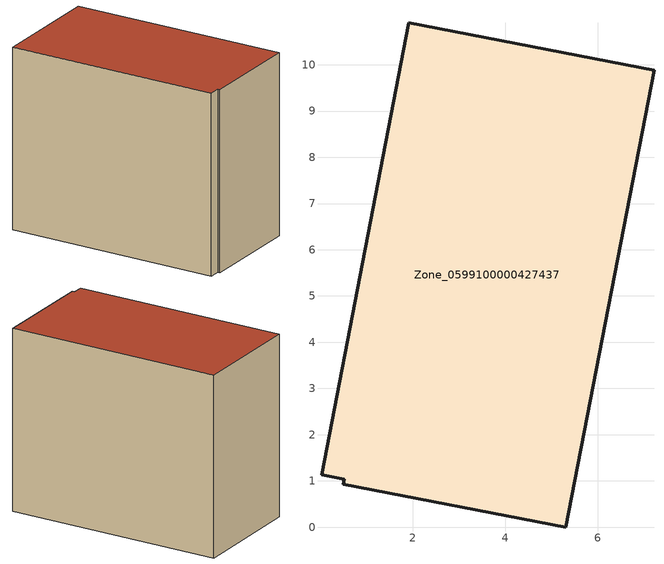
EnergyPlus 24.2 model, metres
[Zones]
Zone_0599100000427437
 floor ground (C_G): 0.02,1.14 1.91,10.91 7.21,9.88 5.3,0 0.49,0.93 0.51,1.03 z0
 wall outside (C_F): 5.3,0 7.21,9.88 1.91,10.91 0.02,1.14 0.51,1.03 0.49,0.93 5.3,0 z0:8.45
 roof outside (C_R): 1.91,10.91 0.02,1.14 0.51,1.03 0.49,0.93 5.3,0 7.21,9.88 z8.45
[BUILDING]
Pand.0599100000427437: North Axis=0; Terrain=City; Loads Convergence Tolerance Value=0.04; Temperature Convergence Tolerance Value=0.4; Solar Distribution=FullExterior; Maximum Number of Warmup Days=25; Minimum Number of Warmup Days=1
[Site:Location]
Rotterdam.The.Hague.AP_ZH_NLD Design_Conditions: Latitude=51.96; Longitude=4.45; Time Zone=1; Elevation=-4.5
[SITE:GROUNDTEMPERATURE:BUILDINGSURFACE]
18, 18, 18, 18, 18, 18, 18, 18, 18, 18, 18, 18
[MATERIAL] Thermal Absorptance=0.9; Solar Absorptance=0.7; Visible Absorptance=0.7
Name | Roughness | Thickness | Conductivity | Density | Specific Heat
G.TC.2006-2014 | MediumSmooth | 0.15 | 0.06 | 540 | 1210
F.TC.2006-2014 | Rough | 0.3 | 0.12 | 1920 | 840
R.TC.2006-2014 | MediumRough | 0.2 | 0.08 | 1500 | 1000
[CONSTRUCTION]
C_G: G.TC.2006-2014
C_F: F.TC.2006-2014
C_R: R.TC.2006-2014
[ZONE]
Zone_0599100000427437: Type=1; Multiplier=1; Ceiling Height=Autocalculate; Volume=Autocalculate; Floor Area=autocalculate; Part of Total Floor Area=Yes
[ZONEINFILTRATION:DESIGNFLOWRATE]
Infil_Zone_0599100000427437: Zone or ZoneList or Space or SpaceList=Zone_0599100000427437; Schedule=AlwaysOn; Design Flow Rate Calculation Method=Flow/Area; Flow Rate per Floor Area=0.0015; Constant Term Coefficient=1; Temperature Term Coefficient=0; Velocity Term Coefficient=0; Velocity Squared Term Coefficient=0
[HVACTEMPLATE:ZONE:IDEALLOADSAIRSYSTEM]
Zone_0599100000427437: Maximum Heating Supply Air Temperature=50; Minimum Cooling Supply Air Temperature=13; Maximum Heating Supply Air Humidity Ratio=0.0156; Minimum Cooling Supply Air Humidity Ratio=0.0077; Heating Limit=NoLimit; Cooling Limit=NoLimit; Dehumidification Control Type=ConstantSensibleHeatRatio; Cooling Sensible Heat Ratio=0.7; Dehumidification Setpoint=60; Humidification Control Type=None; Humidification Setpoint=30; Outdoor Air Method=None; Outdoor Air Flow Rate per Person=0.00944; Outdoor Air Flow Rate per Zone Floor Area=0; Outdoor Air Flow Rate per Zone=0; Demand Controlled Ventilation Type=None; Outdoor Air Economizer Type=NoEconomizer; Heat Recovery Type=None; Sensible Heat Recovery Effectiveness=0.7; Latent Heat Recovery Effectiveness=0.65
[ZONECONTROL:THERMOSTAT]
ThermostatControl_Zone_0599100000427437: Zone or ZoneList=Zone_0599100000427437; Control Type Schedule=DualSetpointControlType; Control 1=Thermostat_Zone_0599100000427437; Temperature Difference Between Cutout And Setpoint=0
[THERMOSTATSETPOINT:DUALSETPOINT]
Thermostat_Zone_0599100000427437: Heating Setpoint Temperature Schedule=HeatingSetpoint_Zone_0599100000427437; Cooling Setpoint Temperature Schedule=CoolingSetpoint_Zone_0599100000427437
[SCHEDULE:COMPACT]
HeatingSetpoint_Zone_0599100000427437: Through: 12/31, For: AllDays, Until: 24:00, 21
CoolingSetpoint_Zone_0599100000427437: Through: 12/31, For: AllDays, Until: 24:00, 24
DualSetpointControlType: Through: 12/31, For: AllDays, Until: 24:00, 4
AlwaysOn: Through: 12/31, For: AllDays, Until: 24:00, 1
